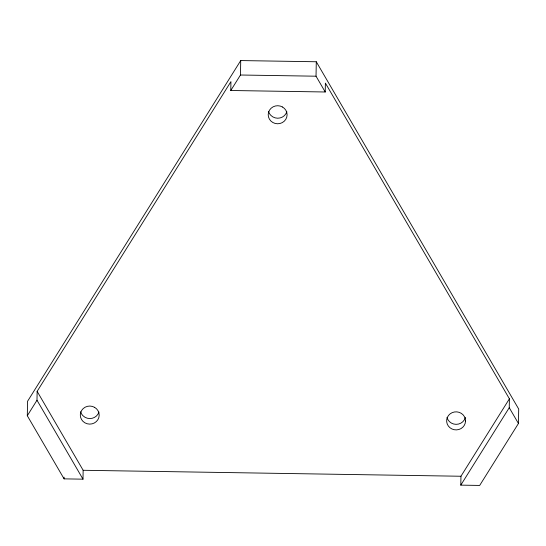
<?xml version="1.0" encoding="UTF-8"?>
<svg xmlns="http://www.w3.org/2000/svg" width="546" height="546" viewBox="0 0 546 546"><rect width="100%" height="100%" fill="white"/><g stroke="black" fill="none" stroke-linecap="round" stroke-linejoin="round"><path stroke-width="0.82" d="M27.3 415.731L27.553 401.29L240.725 60.572L316.284 61.759L518.7 409.043L518.447 423.484L479.688 485.428L460.797 485.135L460.954 476.248L509.404 398.812L325.389 83.101L325.232 91.987L230.781 90.499L230.938 81.613L37.142 391.352L36.992 400.238L27.3 415.731L64.1 478.869L82.992 479.17L83.149 470.283L37.142 391.352M64.1 478.869L64.135 477.17M230.781 90.499L240.472 75.007L240.725 60.572M325.232 91.987L316.032 76.201L316.284 61.759M460.797 485.135L509.247 407.698L509.404 398.812M465.335 417.362L465.267 417.792A9.446 9.029 1 0 1 456.04 424.344A9.446 9.029 1 0 1 447.017 417.506M240.472 75.007L316.032 76.201M83.149 470.283L460.954 476.248M509.247 407.698L518.447 423.484M36.992 400.238L82.992 479.17M98.935 412.012A9.446 9.029 1 0 1 84.999 417.274L83.067 415.813A9.446 9.029 1 0 1 80.685 411.725M286.841 111.671A9.446 9.029 1 0 1 272.904 116.933L270.973 115.472A9.446 9.029 1 0 1 268.591 111.384M465.526 421.021L465.172 423.348A9.446 9.029 1 0 1 449.904 427.689A9.446 9.029 1 0 1 452.218 412.626A9.446 9.029 1 0 1 465.526 421.021M282.5 107.002L280.235 106.067A9.446 9.029 1 0 0 269.547 110.101A9.446 9.029 1 0 0 270.877 121.028L272.809 122.488A9.446 9.029 1 0 0 285.763 119.39A9.446 9.029 1 0 0 282.5 107.002M94.594 407.343L92.329 406.401A9.446 9.029 1 0 0 81.641 410.442A9.446 9.029 1 0 0 82.972 421.362L84.903 422.829A9.446 9.029 1 0 0 97.857 419.731A9.446 9.029 1 0 0 94.594 407.343"/></g></svg>
